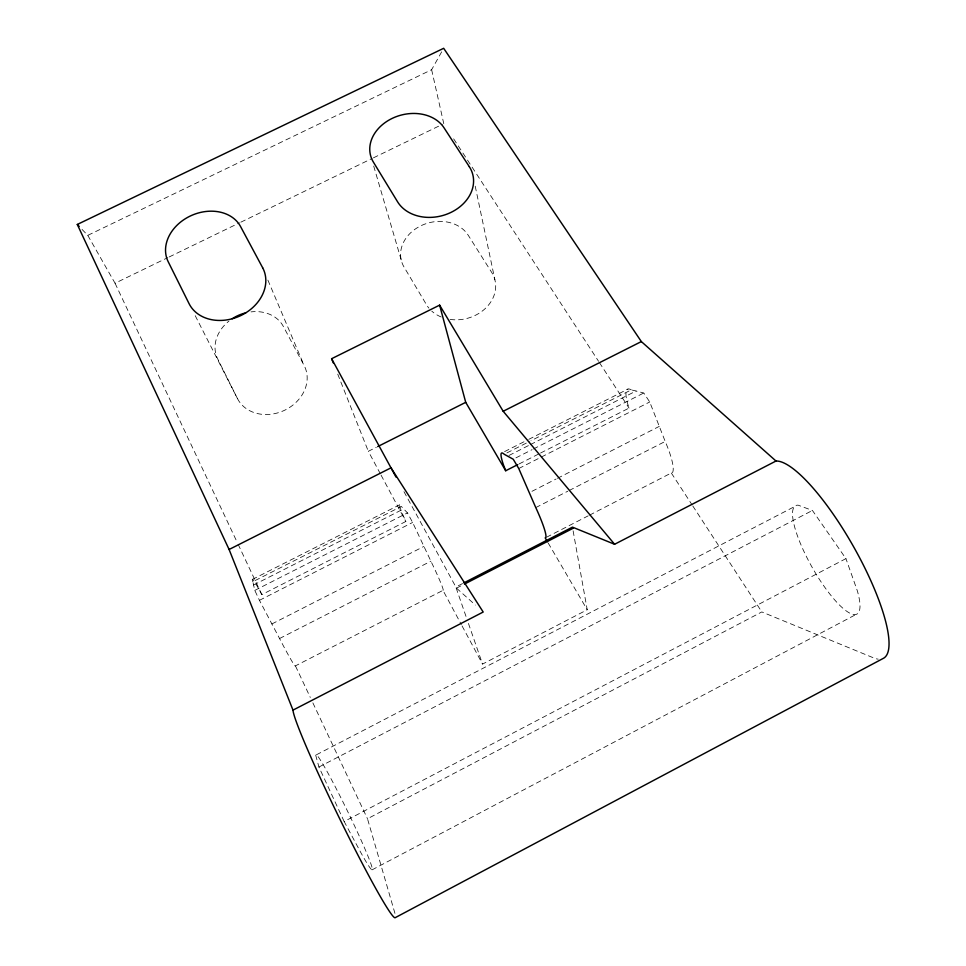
<?xml version="1.0" encoding="UTF-8"?>
<svg xmlns="http://www.w3.org/2000/svg" width="966" height="966" viewBox="0 0 966 966"><rect width="100%" height="100%" fill="white"/><g stroke="black" fill="none" stroke-linecap="round" stroke-linejoin="round"><path stroke-width="0.72" stroke-dasharray="4.83 3.62" d="M82.05 229.425L87.773 235.366L431.633 69.721L442.959 49.556M442.983 590.371L443.237 590.009A48.191 2.584 63.1 0 0 430.908 561.186L412.627 522.461L407.459 512.91L401.325 506.438L252.838 581.713L254.795 590.395L259.443 600.321L279.56 638.526A48.614 2.161 63.6 0 0 295.125 666.021L442.983 590.371L461.35 624.591M589.514 515.168L672.662 472.277A47.539 9.769 62.4 0 0 665.2 441.438L649.72 401.977L643.779 392.981L631.317 389.853L530.998 440.713M372.043 869.859L857.361 613.772M394.949 913.389L367.491 818.757L761.824 611.937L875.039 658.474A112.817 28.968 60.4 0 0 878.251 659.15M344.162 821.511L318.937 767.028L315.797 755.569A64.094 3.574 64 0 1 356.43 829.903A64.094 3.574 64 0 1 360.56 852.097L344.162 821.511L845.938 558.626L812.43 510.471L798.145 505.17A62.271 15.963 60.4 0 0 823.129 584.925A62.271 15.963 60.4 0 0 857.289 590.685L845.938 558.626M318.937 767.028L812.43 510.471M462.05 625.908L482.541 664.077L587.219 609.763L572.717 528.619M316.437 754.772L794.269 506.727M546.551 537.217L588.173 515.856M462.521 583.585L455.819 587.026L466.506 617.842M403.969 491.67L456.507 588.161L463.149 584.744M271.893 623.951L423.929 546.418M531.964 491.32L556.09 479.015M557.43 478.327L659.295 426.38M279.56 638.526L430.908 561.186M535.78 507.585L567.803 491.211M569.131 490.535L665.2 441.438M254.795 590.395L407.459 512.91M515.929 457.86L532.073 449.673M533.425 448.985L643.779 392.981M252.838 581.713A48.614 2.161 63.6 0 1 259.202 589.779L261.834 594.609L405.841 521.471L403.607 516.484A48.191 2.584 63.1 0 1 401.325 506.438M519.116 463.934L539.221 453.718M540.562 453.03L629.035 408.087L627.405 402.882A47.539 9.769 62.4 0 1 631.317 389.853M259.443 600.321L412.627 522.461M518.754 468.534L649.72 401.977M252.331 579.443L399.719 504.747M504.578 451.605L527.4 440.049M528.74 439.361L628.057 389.032M506.933 452.909L529.67 441.39M253.575 584.985L403.643 508.889M508.985 455.469L529.042 445.29M530.382 444.614L636.014 391.037M380.363 473.799L368.324 451.291L376.329 447.27M87.773 235.366L115.051 283.231L167.818 257.62M169.171 256.968L239.508 222.832M240.86 222.168L372.079 158.484M373.444 157.832L442.428 124.348M456.507 588.161L475.417 605.066M453.658 138.85L598.582 361.32M599.403 362.588L629.035 408.087M671.406 473.135L691.958 504.687M692.779 505.942L761.824 611.937M548.205 543.037L587.219 609.763M381.063 475.127L405.841 521.471M195.217 315.689L237.431 398.499A37.215 31.154 -24.3 0 0 285.187 409.982A37.215 31.154 -24.3 0 0 304.097 365.45L283.364 326.472A36.636 30.175 -24.1 0 0 251.051 311.885M237.431 398.499L217.664 358.833A36.636 30.175 -24.1 0 1 228.942 321.098M115.051 283.231L237.479 542.94M238.119 544.305L261.834 594.609M295.511 666.045L310.291 697.416M312.863 702.862L367.491 818.757M267.896 280.116L304.097 365.45M337.738 374.144L368.324 451.291M468.45 623.444L482.541 664.077M373.709 166.08L401.168 259.818M431.633 69.721L443.78 123.684M475.212 186.16L494.894 279.802M450.084 319.408A36.732 30.514 -14.3 0 0 487.649 306.077A36.732 30.514 -14.3 0 0 491.718 272.46L468.293 235.342A36.153 29.584 -15 0 0 420.657 225.887A36.153 29.584 -15 0 0 404.03 267.014L426.525 304.773A36.732 30.514 -14.3 0 0 428.88 308.106M441.22 317.005A36.732 30.514 -14.3 0 1 431.754 311.124"/><path stroke-width="1.45" d="M293 710.119L483.193 612.033L391.001 467.834L229.099 549.485L293 710.119A116.137 6.484 64 0 0 341.614 822.67A116.137 6.484 64 0 0 395.166 917.7L883.576 658.232A112.817 28.968 60.4 0 0 856.89 552.673A112.817 28.968 60.4 0 0 776 461.024L641.339 341.578L443.672 48.3L77.292 224.462L229.099 549.485M463.861 582.896L572.464 527.134L614.593 544.269L776 461.024M464.477 584.068L573.406 528.124M333.282 362.926L331.616 358.712L439.615 305.147L465.721 402.339L505.701 470.744L517.776 464.61M439.615 305.147L503.177 411.262L641.339 341.578M377.67 446.606L465.721 402.339M77.292 224.462L79.2 226.455M503.177 411.262L614.593 544.269M547.456 541.757L545.198 537.905L545.911 537.325A47.902 5.82 62.8 0 0 535.78 507.585L518.754 468.534L513.236 459.236L504.252 454.274A47.902 5.82 62.8 0 0 503.733 465.66L505.701 470.744M331.616 358.712L396.036 477.107M232.202 318.744A36.636 30.175 -24.1 0 1 245.787 312.839M469.343 166.732L444.022 127.802A39.678 31.154 -15.3 0 0 392.027 118.468A39.678 31.154 -15.3 0 0 373.383 162.107L397.569 201.797A40.379 32.228 -14.6 0 0 451.134 212.327A40.379 32.228 -14.6 0 0 469.343 166.732M262.643 267.727L240.582 226.587A40.258 31.842 -23.5 0 0 189.928 216.191A40.258 31.842 -23.5 0 0 168.205 261.738L189.082 303.674A40.958 32.977 -23.7 0 0 241.21 315.375A40.958 32.977 -23.7 0 0 262.643 267.727"/></g></svg>
